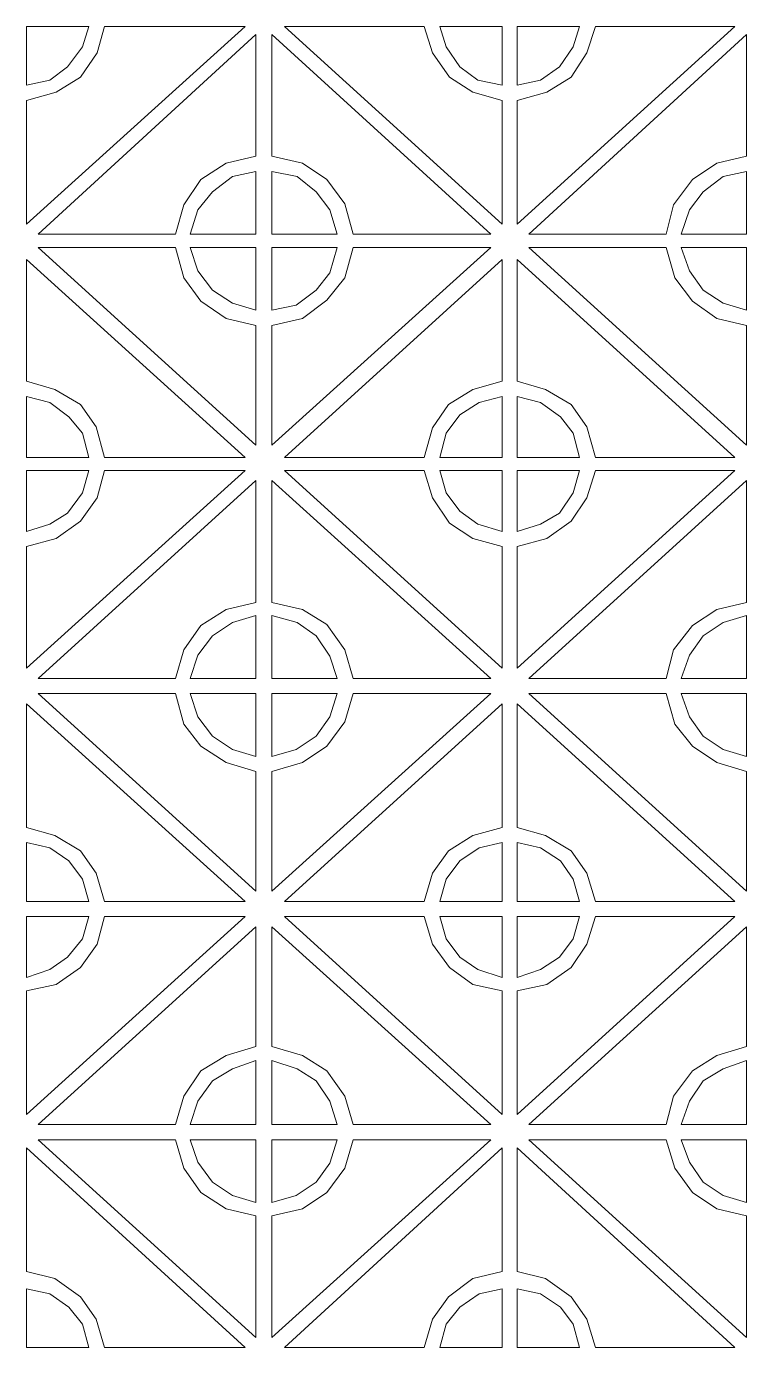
# Model space of a CAD drawing. Header units: millimetres. Extents: x -1200 to 1200, y -590 to 590.
# Drawn here: x -103 to 541, y -590 to 590 of the extents above; entities that cross this region are included whole.
import ezdxf

# ---------------------------------------------------------------- set-up
doc = ezdxf.new("R2010")
doc.units = ezdxf.units.MM
doc.header["$MEASUREMENT"] = 0
doc.layers.add('Layer 1', color=7, linetype='Continuous')

msp = doc.modelspace()

# ---------------------------------------------------------------- linework, layer by layer
at = {"layer": 'Layer 1', "color": 250, "lineweight": 20}
for points, knots in [([(-102.6122, 413.3834), (-102.6122, 413.3834), (-102.6122, 523.8604), (-102.6122, 523.8604), (-102.6122, 523.8604), (-76.1441, 531.1054), (-76.1441, 531.1054), (-76.1441, 531.1054), (-54.4024, 544.6937), (-54.4024, 544.6937), (-54.4024, 544.6937), (-39.2777, 566.4253), (-39.2777, 566.4253), (-39.2777, 566.4253), (-32.6607, 589.972), (-32.6607, 589.972), (-32.6607, 589.972), (93.0555, 589.972), (93.0555, 589.972), (93.0555, 589.972), (-102.6122, 413.3834), (-102.6122, 413.3834)], [0, 0, 0, 0, 0.142857143, 0.142857143, 0.142857143, 0.285714286, 0.285714286, 0.285714286, 0.428571429, 0.428571429, 0.428571429, 0.571428571, 0.571428571, 0.571428571, 0.714285714, 0.714285714, 0.714285714, 0.857142857, 0.857142857, 0.857142857, 1, 1, 1, 1]), ([(-102.6122, 589.972), (-102.6122, 589.972), (-46.84, 589.972), (-46.84, 589.972), (-46.84, 589.972), (-52.5118, 571.8592), (-52.5118, 571.8592), (-52.5118, 571.8592), (-65.7459, 553.7464), (-65.7459, 553.7464), (-65.7459, 553.7464), (-81.8158, 541.9731), (-81.8158, 541.9731), (-81.8158, 541.9731), (-102.6122, 537.4487), (-102.6122, 537.4487), (-102.6122, 537.4487), (-102.6122, 589.972), (-102.6122, 589.972)], [0, 0, 0, 0, 0.166666667, 0.166666667, 0.166666667, 0.333333333, 0.333333333, 0.333333333, 0.5, 0.5, 0.5, 0.666666667, 0.666666667, 0.666666667, 0.833333333, 0.833333333, 0.833333333, 1, 1, 1, 1]), ([(-92.214, 404.3306), (-92.214, 404.3306), (102.5084, 582.7269), (102.5084, 582.7269), (102.5084, 582.7269), (102.5084, 474.0575), (102.5084, 474.0575), (102.5084, 474.0575), (76.0441, 467.7143), (76.0441, 467.7143), (76.0441, 467.7143), (53.3571, 453.2242), (53.3571, 453.2242), (53.3571, 453.2242), (38.2324, 430.5831), (38.2324, 430.5831), (38.2324, 430.5831), (30.6701, 404.3306), (30.6701, 404.3306), (30.6701, 404.3306), (-92.214, 404.3306), (-92.214, 404.3306)], [0, 0, 0, 0, 0.142857143, 0.142857143, 0.142857143, 0.285714286, 0.285714286, 0.285714286, 0.428571429, 0.428571429, 0.428571429, 0.571428571, 0.571428571, 0.571428571, 0.714285714, 0.714285714, 0.714285714, 0.857142857, 0.857142857, 0.857142857, 1, 1, 1, 1]), ([(189.4714, 404.3306), (189.4714, 404.3306), (181.9129, 431.4924), (181.9129, 431.4924), (181.9129, 431.4924), (165.843, 453.2242), (165.843, 453.2242), (165.843, 453.2242), (144.1012, 467.7143), (144.1012, 467.7143), (144.1012, 467.7143), (116.6878, 474.0575), (116.6878, 474.0575), (116.6878, 474.0575), (116.6878, 582.7269), (116.6878, 582.7269), (116.6878, 582.7269), (312.3555, 404.3306), (312.3555, 404.3306), (312.3555, 404.3306), (189.4714, 404.3306), (189.4714, 404.3306)], [0, 0, 0, 0, 0.142857143, 0.142857143, 0.142857143, 0.285714286, 0.285714286, 0.285714286, 0.428571429, 0.428571429, 0.428571429, 0.571428571, 0.571428571, 0.571428571, 0.714285714, 0.714285714, 0.714285714, 0.857142857, 0.857142857, 0.857142857, 1, 1, 1, 1]), ([(322.7537, 413.3834), (322.7537, 413.3834), (128.0313, 589.972), (128.0313, 589.972), (128.0313, 589.972), (252.806, 589.972), (252.806, 589.972), (252.806, 589.972), (260.3683, 566.4253), (260.3683, 566.4253), (260.3683, 566.4253), (275.493, 544.6937), (275.493, 544.6937), (275.493, 544.6937), (296.2855, 531.1054), (296.2855, 531.1054), (296.2855, 531.1054), (322.7537, 523.8604), (322.7537, 523.8604), (322.7537, 523.8604), (322.7537, 413.3834), (322.7537, 413.3834)], [0, 0, 0, 0, 0.142857143, 0.142857143, 0.142857143, 0.285714286, 0.285714286, 0.285714286, 0.428571429, 0.428571429, 0.428571429, 0.571428571, 0.571428571, 0.571428571, 0.714285714, 0.714285714, 0.714285714, 0.857142857, 0.857142857, 0.857142857, 1, 1, 1, 1]), ([(322.7537, 537.4487), (322.7537, 537.4487), (301.012, 541.9731), (301.012, 541.9731), (301.012, 541.9731), (284.9421, 553.7464), (284.9421, 553.7464), (284.9421, 553.7464), (272.6571, 571.8592), (272.6571, 571.8592), (272.6571, 571.8592), (266.9853, 589.972), (266.9853, 589.972), (266.9853, 589.972), (322.7537, 589.972), (322.7537, 589.972), (322.7537, 589.972), (322.7537, 537.4487), (322.7537, 537.4487)], [0, 0, 0, 0, 0.166666667, 0.166666667, 0.166666667, 0.333333333, 0.333333333, 0.333333333, 0.5, 0.5, 0.5, 0.666666667, 0.666666667, 0.666666667, 0.833333333, 0.833333333, 0.833333333, 1, 1, 1, 1]), ([(335.9878, 413.3834), (335.9878, 413.3834), (335.9878, 523.8604), (335.9878, 523.8604), (335.9878, 523.8604), (362.456, 531.1054), (362.456, 531.1054), (362.456, 531.1054), (384.1938, 544.6937), (384.1938, 544.6937), (384.1938, 544.6937), (398.3732, 566.4253), (398.3732, 566.4253), (398.3732, 566.4253), (405.9356, 589.972), (405.9356, 589.972), (405.9356, 589.972), (530.7102, 589.972), (530.7102, 589.972), (530.7102, 589.972), (335.9878, 413.3834), (335.9878, 413.3834)], [0, 0, 0, 0, 0.142857143, 0.142857143, 0.142857143, 0.285714286, 0.285714286, 0.285714286, 0.428571429, 0.428571429, 0.428571429, 0.571428571, 0.571428571, 0.571428571, 0.714285714, 0.714285714, 0.714285714, 0.857142857, 0.857142857, 0.857142857, 1, 1, 1, 1]), ([(335.9878, 537.4487), (335.9878, 537.4487), (335.9878, 589.972), (335.9878, 589.972), (335.9878, 589.972), (391.7562, 589.972), (391.7562, 589.972), (391.7562, 589.972), (386.0844, 571.8592), (386.0844, 571.8592), (386.0844, 571.8592), (373.7995, 553.7464), (373.7995, 553.7464), (373.7995, 553.7464), (356.7842, 541.9731), (356.7842, 541.9731), (356.7842, 541.9731), (335.9878, 537.4487), (335.9878, 537.4487)], [0, 0, 0, 0, 0.166666667, 0.166666667, 0.166666667, 0.333333333, 0.333333333, 0.333333333, 0.5, 0.5, 0.5, 0.666666667, 0.666666667, 0.666666667, 0.833333333, 0.833333333, 0.833333333, 1, 1, 1, 1]), ([(346.386, 404.3306), (346.386, 404.3306), (541.1085, 582.7269), (541.1085, 582.7269), (541.1085, 582.7269), (541.1085, 474.0575), (541.1085, 474.0575), (541.1085, 474.0575), (514.6403, 467.7143), (514.6403, 467.7143), (514.6403, 467.7143), (492.8986, 453.2242), (492.8986, 453.2242), (492.8986, 453.2242), (475.8872, 430.5831), (475.8872, 430.5831), (475.8872, 430.5831), (469.2701, 404.3306), (469.2701, 404.3306), (469.2701, 404.3306), (346.386, 404.3306), (346.386, 404.3306)], [0, 0, 0, 0, 0.142857143, 0.142857143, 0.142857143, 0.285714286, 0.285714286, 0.285714286, 0.428571429, 0.428571429, 0.428571429, 0.571428571, 0.571428571, 0.571428571, 0.714285714, 0.714285714, 0.714285714, 0.857142857, 0.857142857, 0.857142857, 1, 1, 1, 1]), ([(50.5212, 426.0624), (50.5212, 426.0624), (63.7553, 442.3565), (63.7553, 442.3565), (63.7553, 442.3565), (81.7158, 455.941), (81.7158, 455.941), (81.7158, 455.941), (102.5084, 460.4692), (102.5084, 460.4692), (102.5084, 460.4692), (102.5084, 404.3306), (102.5084, 404.3306), (102.5084, 404.3306), (43.9042, 404.3306), (43.9042, 404.3306), (43.9042, 404.3306), (50.5212, 426.0624), (50.5212, 426.0624)], [0, 0, 0, 0, 0.166666667, 0.166666667, 0.166666667, 0.333333333, 0.333333333, 0.333333333, 0.5, 0.5, 0.5, 0.666666667, 0.666666667, 0.666666667, 0.833333333, 0.833333333, 0.833333333, 1, 1, 1, 1]), ([(116.6878, 404.3306), (116.6878, 404.3306), (116.6878, 460.4692), (116.6878, 460.4692), (116.6878, 460.4692), (139.3748, 455.941), (139.3748, 455.941), (139.3748, 455.941), (156.39, 442.3565), (156.39, 442.3565), (156.39, 442.3565), (168.6788, 426.0624), (168.6788, 426.0624), (168.6788, 426.0624), (175.2959, 404.3306), (175.2959, 404.3306), (175.2959, 404.3306), (116.6878, 404.3306), (116.6878, 404.3306)], [0, 0, 0, 0, 0.166666667, 0.166666667, 0.166666667, 0.333333333, 0.333333333, 0.333333333, 0.5, 0.5, 0.5, 0.666666667, 0.666666667, 0.666666667, 0.833333333, 0.833333333, 0.833333333, 1, 1, 1, 1]), ([(482.5004, 404.3306), (482.5004, 404.3306), (490.0627, 426.0624), (490.0627, 426.0624), (490.0627, 426.0624), (502.3515, 442.3565), (502.3515, 442.3565), (502.3515, 442.3565), (520.312, 455.941), (520.312, 455.941), (520.312, 455.941), (541.1085, 460.4692), (541.1085, 460.4692), (541.1085, 460.4692), (541.1085, 404.3306), (541.1085, 404.3306), (541.1085, 404.3306), (482.5004, 404.3306), (482.5004, 404.3306)], [0, 0, 0, 0, 0.166666667, 0.166666667, 0.166666667, 0.333333333, 0.333333333, 0.333333333, 0.5, 0.5, 0.5, 0.666666667, 0.666666667, 0.666666667, 0.833333333, 0.833333333, 0.833333333, 1, 1, 1, 1]), ([(-92.214, 392.5538), (-92.214, 392.5538), (30.6701, 392.5538), (30.6701, 392.5538), (30.6701, 392.5538), (38.2324, 365.3882), (38.2324, 365.3882), (38.2324, 365.3882), (53.3571, 344.5548), (53.3571, 344.5548), (53.3571, 344.5548), (76.0441, 329.1627), (76.0441, 329.1627), (76.0441, 329.1627), (102.5084, 322.8232), (102.5084, 322.8232), (102.5084, 322.8232), (102.5084, 215.9615), (102.5084, 215.9615), (102.5084, 215.9615), (-92.214, 392.5538), (-92.214, 392.5538)], [0, 0, 0, 0, 0.142857143, 0.142857143, 0.142857143, 0.285714286, 0.285714286, 0.285714286, 0.428571429, 0.428571429, 0.428571429, 0.571428571, 0.571428571, 0.571428571, 0.714285714, 0.714285714, 0.714285714, 0.857142857, 0.857142857, 0.857142857, 1, 1, 1, 1]), ([(81.7158, 342.7436), (81.7158, 342.7436), (63.7553, 354.5169), (63.7553, 354.5169), (63.7553, 354.5169), (50.5212, 371.7276), (50.5212, 371.7276), (50.5212, 371.7276), (43.9042, 392.5538), (43.9042, 392.5538), (43.9042, 392.5538), (102.5084, 392.5538), (102.5084, 392.5538), (102.5084, 392.5538), (102.5084, 336.4041), (102.5084, 336.4041), (102.5084, 336.4041), (81.7158, 342.7436), (81.7158, 342.7436)], [0, 0, 0, 0, 0.166666667, 0.166666667, 0.166666667, 0.333333333, 0.333333333, 0.333333333, 0.5, 0.5, 0.5, 0.666666667, 0.666666667, 0.666666667, 0.833333333, 0.833333333, 0.833333333, 1, 1, 1, 1]), ([(181.9129, 365.3882), (181.9129, 365.3882), (189.4714, 392.5538), (189.4714, 392.5538), (189.4714, 392.5538), (312.3555, 392.5538), (312.3555, 392.5538), (312.3555, 392.5538), (116.6878, 215.9615), (116.6878, 215.9615), (116.6878, 215.9615), (116.6878, 322.8232), (116.6878, 322.8232), (116.6878, 322.8232), (144.1012, 329.1627), (144.1012, 329.1627), (144.1012, 329.1627), (165.843, 345.4605), (165.843, 345.4605), (165.843, 345.4605), (181.9129, 365.3882), (181.9129, 365.3882)], [0, 0, 0, 0, 0.142857143, 0.142857143, 0.142857143, 0.285714286, 0.285714286, 0.285714286, 0.428571429, 0.428571429, 0.428571429, 0.571428571, 0.571428571, 0.571428571, 0.714285714, 0.714285714, 0.714285714, 0.857142857, 0.857142857, 0.857142857, 1, 1, 1, 1]), ([(116.6878, 392.5538), (116.6878, 392.5538), (175.2959, 392.5538), (175.2959, 392.5538), (175.2959, 392.5538), (168.6788, 369.9164), (168.6788, 369.9164), (168.6788, 369.9164), (156.39, 354.5169), (156.39, 354.5169), (156.39, 354.5169), (138.4295, 340.9323), (138.4295, 340.9323), (138.4295, 340.9323), (116.6878, 336.4041), (116.6878, 336.4041), (116.6878, 336.4041), (116.6878, 392.5538), (116.6878, 392.5538)], [0, 0, 0, 0, 0.166666667, 0.166666667, 0.166666667, 0.333333333, 0.333333333, 0.333333333, 0.5, 0.5, 0.5, 0.666666667, 0.666666667, 0.666666667, 0.833333333, 0.833333333, 0.833333333, 1, 1, 1, 1]), ([(541.1085, 215.9615), (541.1085, 215.9615), (346.386, 392.5538), (346.386, 392.5538), (346.386, 392.5538), (469.2701, 392.5538), (469.2701, 392.5538), (469.2701, 392.5538), (476.8325, 365.3882), (476.8325, 365.3882), (476.8325, 365.3882), (492.8986, 344.5548), (492.8986, 344.5548), (492.8986, 344.5548), (514.6403, 329.1627), (514.6403, 329.1627), (514.6403, 329.1627), (541.1085, 322.8232), (541.1085, 322.8232), (541.1085, 322.8232), (541.1085, 215.9615), (541.1085, 215.9615)], [0, 0, 0, 0, 0.142857143, 0.142857143, 0.142857143, 0.285714286, 0.285714286, 0.285714286, 0.428571429, 0.428571429, 0.428571429, 0.571428571, 0.571428571, 0.571428571, 0.714285714, 0.714285714, 0.714285714, 0.857142857, 0.857142857, 0.857142857, 1, 1, 1, 1]), ([(541.1085, 336.4041), (541.1085, 336.4041), (520.312, 342.7436), (520.312, 342.7436), (520.312, 342.7436), (502.3515, 354.5169), (502.3515, 354.5169), (502.3515, 354.5169), (490.0627, 371.7276), (490.0627, 371.7276), (490.0627, 371.7276), (482.5004, 392.5538), (482.5004, 392.5538), (482.5004, 392.5538), (541.1085, 392.5538), (541.1085, 392.5538), (541.1085, 392.5538), (541.1085, 336.4041), (541.1085, 336.4041)], [0, 0, 0, 0, 0.166666667, 0.166666667, 0.166666667, 0.333333333, 0.333333333, 0.333333333, 0.5, 0.5, 0.5, 0.666666667, 0.666666667, 0.666666667, 0.833333333, 0.833333333, 0.833333333, 1, 1, 1, 1]), ([(-40.223, 232.2629), (-40.223, 232.2629), (-54.4024, 252.187), (-54.4024, 252.187), (-54.4024, 252.187), (-77.0894, 265.7679), (-77.0894, 265.7679), (-77.0894, 265.7679), (-102.6122, 273.013), (-102.6122, 273.013), (-102.6122, 273.013), (-102.6122, 381.686), (-102.6122, 381.686), (-102.6122, 381.686), (93.0555, 205.0938), (93.0555, 205.0938), (93.0555, 205.0938), (-32.6607, 205.0938), (-32.6607, 205.0938), (-32.6607, 205.0938), (-40.223, 232.2629), (-40.223, 232.2629)], [0, 0, 0, 0, 0.142857143, 0.142857143, 0.142857143, 0.285714286, 0.285714286, 0.285714286, 0.428571429, 0.428571429, 0.428571429, 0.571428571, 0.571428571, 0.571428571, 0.714285714, 0.714285714, 0.714285714, 0.857142857, 0.857142857, 0.857142857, 1, 1, 1, 1]), ([(128.0313, 205.0938), (128.0313, 205.0938), (322.7537, 381.686), (322.7537, 381.686), (322.7537, 381.686), (322.7537, 273.013), (322.7537, 273.013), (322.7537, 273.013), (296.2855, 265.7679), (296.2855, 265.7679), (296.2855, 265.7679), (274.5477, 252.187), (274.5477, 252.187), (274.5477, 252.187), (260.3683, 231.3573), (260.3683, 231.3573), (260.3683, 231.3573), (252.806, 205.0938), (252.806, 205.0938), (252.806, 205.0938), (128.0313, 205.0938), (128.0313, 205.0938)], [0, 0, 0, 0, 0.142857143, 0.142857143, 0.142857143, 0.285714286, 0.285714286, 0.285714286, 0.428571429, 0.428571429, 0.428571429, 0.571428571, 0.571428571, 0.571428571, 0.714285714, 0.714285714, 0.714285714, 0.857142857, 0.857142857, 0.857142857, 1, 1, 1, 1]), ([(405.9356, 205.0938), (405.9356, 205.0938), (398.3732, 232.2629), (398.3732, 232.2629), (398.3732, 232.2629), (384.1938, 252.187), (384.1938, 252.187), (384.1938, 252.187), (361.5107, 265.7679), (361.5107, 265.7679), (361.5107, 265.7679), (335.9878, 273.013), (335.9878, 273.013), (335.9878, 273.013), (335.9878, 381.686), (335.9878, 381.686), (335.9878, 381.686), (530.7102, 205.0938), (530.7102, 205.0938), (530.7102, 205.0938), (405.9356, 205.0938), (405.9356, 205.0938)], [0, 0, 0, 0, 0.142857143, 0.142857143, 0.142857143, 0.285714286, 0.285714286, 0.285714286, 0.428571429, 0.428571429, 0.428571429, 0.571428571, 0.571428571, 0.571428571, 0.714285714, 0.714285714, 0.714285714, 0.857142857, 0.857142857, 0.857142857, 1, 1, 1, 1]), ([(-102.6122, 205.0938), (-102.6122, 205.0938), (-102.6122, 259.4322), (-102.6122, 259.4322), (-102.6122, 259.4322), (-81.8158, 253.9983), (-81.8158, 253.9983), (-81.8158, 253.9983), (-64.8006, 241.3157), (-64.8006, 241.3157), (-64.8006, 241.3157), (-52.5118, 226.8291), (-52.5118, 226.8291), (-52.5118, 226.8291), (-46.84, 205.0938), (-46.84, 205.0938), (-46.84, 205.0938), (-102.6122, 205.0938), (-102.6122, 205.0938)], [0, 0, 0, 0, 0.166666667, 0.166666667, 0.166666667, 0.333333333, 0.333333333, 0.333333333, 0.5, 0.5, 0.5, 0.666666667, 0.666666667, 0.666666667, 0.833333333, 0.833333333, 0.833333333, 1, 1, 1, 1]), ([(301.9573, 253.9983), (301.9573, 253.9983), (322.7537, 259.4322), (322.7537, 259.4322), (322.7537, 259.4322), (322.7537, 205.0938), (322.7537, 205.0938), (322.7537, 205.0938), (266.9853, 205.0938), (266.9853, 205.0938), (266.9853, 205.0938), (272.6571, 226.8291), (272.6571, 226.8291), (272.6571, 226.8291), (284.9421, 243.127), (284.9421, 243.127), (284.9421, 243.127), (301.9573, 253.9983), (301.9573, 253.9983)], [0, 0, 0, 0, 0.166666667, 0.166666667, 0.166666667, 0.333333333, 0.333333333, 0.333333333, 0.5, 0.5, 0.5, 0.666666667, 0.666666667, 0.666666667, 0.833333333, 0.833333333, 0.833333333, 1, 1, 1, 1]), ([(335.9878, 205.0938), (335.9878, 205.0938), (335.9878, 259.4322), (335.9878, 259.4322), (335.9878, 259.4322), (356.7842, 253.9983), (356.7842, 253.9983), (356.7842, 253.9983), (374.7448, 241.3157), (374.7448, 241.3157), (374.7448, 241.3157), (386.0844, 226.8291), (386.0844, 226.8291), (386.0844, 226.8291), (391.7562, 205.0938), (391.7562, 205.0938), (391.7562, 205.0938), (335.9878, 205.0938), (335.9878, 205.0938)], [0, 0, 0, 0, 0.166666667, 0.166666667, 0.166666667, 0.333333333, 0.333333333, 0.333333333, 0.5, 0.5, 0.5, 0.666666667, 0.666666667, 0.666666667, 0.833333333, 0.833333333, 0.833333333, 1, 1, 1, 1]), ([(-76.1441, 132.6463), (-76.1441, 132.6463), (-54.4024, 148.0384), (-54.4024, 148.0384), (-54.4024, 148.0384), (-39.2777, 168.8682), (-39.2777, 168.8682), (-39.2777, 168.8682), (-32.6607, 193.3204), (-32.6607, 193.3204), (-32.6607, 193.3204), (93.0555, 193.3204), (93.0555, 193.3204), (93.0555, 193.3204), (-102.6122, 16.7282), (-102.6122, 16.7282), (-102.6122, 16.7282), (-102.6122, 125.4012), (-102.6122, 125.4012), (-102.6122, 125.4012), (-76.1441, 132.6463), (-76.1441, 132.6463)], [0, 0, 0, 0, 0.142857143, 0.142857143, 0.142857143, 0.285714286, 0.285714286, 0.285714286, 0.428571429, 0.428571429, 0.428571429, 0.571428571, 0.571428571, 0.571428571, 0.714285714, 0.714285714, 0.714285714, 0.857142857, 0.857142857, 0.857142857, 1, 1, 1, 1]), ([(-102.6122, 193.3204), (-102.6122, 193.3204), (-46.84, 193.3204), (-46.84, 193.3204), (-46.84, 193.3204), (-52.5118, 173.3964), (-52.5118, 173.3964), (-52.5118, 173.3964), (-65.7459, 155.2836), (-65.7459, 155.2836), (-65.7459, 155.2836), (-81.8158, 145.3253), (-81.8158, 145.3253), (-81.8158, 145.3253), (-102.6122, 138.9895), (-102.6122, 138.9895), (-102.6122, 138.9895), (-102.6122, 193.3204), (-102.6122, 193.3204)], [0, 0, 0, 0, 0.166666667, 0.166666667, 0.166666667, 0.333333333, 0.333333333, 0.333333333, 0.5, 0.5, 0.5, 0.666666667, 0.666666667, 0.666666667, 0.833333333, 0.833333333, 0.833333333, 1, 1, 1, 1]), ([(322.7537, 16.7282), (322.7537, 16.7282), (128.0313, 193.3204), (128.0313, 193.3204), (128.0313, 193.3204), (252.806, 193.3204), (252.806, 193.3204), (252.806, 193.3204), (260.3683, 168.8682), (260.3683, 168.8682), (260.3683, 168.8682), (275.493, 146.2272), (275.493, 146.2272), (275.493, 146.2272), (296.2855, 132.6463), (296.2855, 132.6463), (296.2855, 132.6463), (322.7537, 125.4012), (322.7537, 125.4012), (322.7537, 125.4012), (322.7537, 16.7282), (322.7537, 16.7282)], [0, 0, 0, 0, 0.142857143, 0.142857143, 0.142857143, 0.285714286, 0.285714286, 0.285714286, 0.428571429, 0.428571429, 0.428571429, 0.571428571, 0.571428571, 0.571428571, 0.714285714, 0.714285714, 0.714285714, 0.857142857, 0.857142857, 0.857142857, 1, 1, 1, 1]), ([(301.012, 145.3253), (301.012, 145.3253), (284.9421, 157.0949), (284.9421, 157.0949), (284.9421, 157.0949), (272.6571, 173.3964), (272.6571, 173.3964), (272.6571, 173.3964), (266.9853, 193.3204), (266.9853, 193.3204), (266.9853, 193.3204), (322.7537, 193.3204), (322.7537, 193.3204), (322.7537, 193.3204), (322.7537, 138.9895), (322.7537, 138.9895), (322.7537, 138.9895), (301.012, 145.3253), (301.012, 145.3253)], [0, 0, 0, 0, 0.166666667, 0.166666667, 0.166666667, 0.333333333, 0.333333333, 0.333333333, 0.5, 0.5, 0.5, 0.666666667, 0.666666667, 0.666666667, 0.833333333, 0.833333333, 0.833333333, 1, 1, 1, 1]), ([(335.9878, 16.7282), (335.9878, 16.7282), (335.9878, 125.4012), (335.9878, 125.4012), (335.9878, 125.4012), (362.456, 132.6463), (362.456, 132.6463), (362.456, 132.6463), (384.1938, 148.0384), (384.1938, 148.0384), (384.1938, 148.0384), (398.3732, 168.8682), (398.3732, 168.8682), (398.3732, 168.8682), (405.9356, 193.3204), (405.9356, 193.3204), (405.9356, 193.3204), (530.7102, 193.3204), (530.7102, 193.3204), (530.7102, 193.3204), (335.9878, 16.7282), (335.9878, 16.7282)], [0, 0, 0, 0, 0.142857143, 0.142857143, 0.142857143, 0.285714286, 0.285714286, 0.285714286, 0.428571429, 0.428571429, 0.428571429, 0.571428571, 0.571428571, 0.571428571, 0.714285714, 0.714285714, 0.714285714, 0.857142857, 0.857142857, 0.857142857, 1, 1, 1, 1]), ([(335.9878, 193.3204), (335.9878, 193.3204), (391.7562, 193.3204), (391.7562, 193.3204), (391.7562, 193.3204), (386.0844, 173.3964), (386.0844, 173.3964), (386.0844, 173.3964), (373.7995, 155.2836), (373.7995, 155.2836), (373.7995, 155.2836), (356.7842, 145.3253), (356.7842, 145.3253), (356.7842, 145.3253), (335.9878, 138.9895), (335.9878, 138.9895), (335.9878, 138.9895), (335.9878, 193.3204), (335.9878, 193.3204)], [0, 0, 0, 0, 0.166666667, 0.166666667, 0.166666667, 0.333333333, 0.333333333, 0.333333333, 0.5, 0.5, 0.5, 0.666666667, 0.666666667, 0.666666667, 0.833333333, 0.833333333, 0.833333333, 1, 1, 1, 1]), ([(-92.214, 7.6717), (-92.214, 7.6717), (102.5084, 184.264), (102.5084, 184.264), (102.5084, 184.264), (102.5084, 75.591), (102.5084, 75.591), (102.5084, 75.591), (76.0441, 69.2516), (76.0441, 69.2516), (76.0441, 69.2516), (53.3571, 54.7613), (53.3571, 54.7613), (53.3571, 54.7613), (38.2324, 33.0297), (38.2324, 33.0297), (38.2324, 33.0297), (30.6701, 7.6717), (30.6701, 7.6717), (30.6701, 7.6717), (-92.214, 7.6717), (-92.214, 7.6717)], [0, 0, 0, 0, 0.142857143, 0.142857143, 0.142857143, 0.285714286, 0.285714286, 0.285714286, 0.428571429, 0.428571429, 0.428571429, 0.571428571, 0.571428571, 0.571428571, 0.714285714, 0.714285714, 0.714285714, 0.857142857, 0.857142857, 0.857142857, 1, 1, 1, 1]), ([(181.9129, 33.0297), (181.9129, 33.0297), (165.843, 55.667), (165.843, 55.667), (165.843, 55.667), (144.1012, 69.2516), (144.1012, 69.2516), (144.1012, 69.2516), (116.6878, 75.591), (116.6878, 75.591), (116.6878, 75.591), (116.6878, 184.264), (116.6878, 184.264), (116.6878, 184.264), (312.3555, 7.6717), (312.3555, 7.6717), (312.3555, 7.6717), (189.4714, 7.6717), (189.4714, 7.6717), (189.4714, 7.6717), (181.9129, 33.0297), (181.9129, 33.0297)], [0, 0, 0, 0, 0.142857143, 0.142857143, 0.142857143, 0.285714286, 0.285714286, 0.285714286, 0.428571429, 0.428571429, 0.428571429, 0.571428571, 0.571428571, 0.571428571, 0.714285714, 0.714285714, 0.714285714, 0.857142857, 0.857142857, 0.857142857, 1, 1, 1, 1]), ([(346.386, 7.6717), (346.386, 7.6717), (541.1085, 184.264), (541.1085, 184.264), (541.1085, 184.264), (541.1085, 75.591), (541.1085, 75.591), (541.1085, 75.591), (514.6403, 69.2516), (514.6403, 69.2516), (514.6403, 69.2516), (492.8986, 54.7613), (492.8986, 54.7613), (492.8986, 54.7613), (475.8872, 33.0297), (475.8872, 33.0297), (475.8872, 33.0297), (469.2701, 7.6717), (469.2701, 7.6717), (469.2701, 7.6717), (346.386, 7.6717), (346.386, 7.6717)], [0, 0, 0, 0, 0.142857143, 0.142857143, 0.142857143, 0.285714286, 0.285714286, 0.285714286, 0.428571429, 0.428571429, 0.428571429, 0.571428571, 0.571428571, 0.571428571, 0.714285714, 0.714285714, 0.714285714, 0.857142857, 0.857142857, 0.857142857, 1, 1, 1, 1]), ([(63.7553, 45.7086), (63.7553, 45.7086), (81.7158, 57.4783), (81.7158, 57.4783), (81.7158, 57.4783), (102.5084, 63.8178), (102.5084, 63.8178), (102.5084, 63.8178), (102.5084, 7.6717), (102.5084, 7.6717), (102.5084, 7.6717), (43.9042, 7.6717), (43.9042, 7.6717), (43.9042, 7.6717), (50.5212, 28.5052), (50.5212, 28.5052), (50.5212, 28.5052), (63.7553, 45.7086), (63.7553, 45.7086)], [0, 0, 0, 0, 0.166666667, 0.166666667, 0.166666667, 0.333333333, 0.333333333, 0.333333333, 0.5, 0.5, 0.5, 0.666666667, 0.666666667, 0.666666667, 0.833333333, 0.833333333, 0.833333333, 1, 1, 1, 1]), ([(116.6878, 7.6717), (116.6878, 7.6717), (116.6878, 63.8178), (116.6878, 63.8178), (116.6878, 63.8178), (139.3748, 57.4783), (139.3748, 57.4783), (139.3748, 57.4783), (156.39, 45.7086), (156.39, 45.7086), (156.39, 45.7086), (168.6788, 27.5995), (168.6788, 27.5995), (168.6788, 27.5995), (175.2959, 7.6717), (175.2959, 7.6717), (175.2959, 7.6717), (116.6878, 7.6717), (116.6878, 7.6717)], [0, 0, 0, 0, 0.166666667, 0.166666667, 0.166666667, 0.333333333, 0.333333333, 0.333333333, 0.5, 0.5, 0.5, 0.666666667, 0.666666667, 0.666666667, 0.833333333, 0.833333333, 0.833333333, 1, 1, 1, 1]), ([(502.3515, 45.7086), (502.3515, 45.7086), (520.312, 57.4783), (520.312, 57.4783), (520.312, 57.4783), (541.1085, 63.8178), (541.1085, 63.8178), (541.1085, 63.8178), (541.1085, 7.6717), (541.1085, 7.6717), (541.1085, 7.6717), (482.5004, 7.6717), (482.5004, 7.6717), (482.5004, 7.6717), (490.0627, 28.5052), (490.0627, 28.5052), (490.0627, 28.5052), (502.3515, 45.7086), (502.3515, 45.7086)], [0, 0, 0, 0, 0.166666667, 0.166666667, 0.166666667, 0.333333333, 0.333333333, 0.333333333, 0.5, 0.5, 0.5, 0.666666667, 0.666666667, 0.666666667, 0.833333333, 0.833333333, 0.833333333, 1, 1, 1, 1]), ([(-92.214, -5.9128), (-92.214, -5.9128), (30.6701, -5.9128), (30.6701, -5.9128), (30.6701, -5.9128), (38.2324, -33.082), (38.2324, -33.082), (38.2324, -33.082), (53.3571, -53.0024), (53.3571, -53.0024), (53.3571, -53.0024), (76.0441, -67.4925), (76.0441, -67.4925), (76.0441, -67.4925), (102.5084, -75.6433), (102.5084, -75.6433), (102.5084, -75.6433), (102.5084, -182.505), (102.5084, -182.505), (102.5084, -182.505), (-92.214, -5.9128), (-92.214, -5.9128)], [0, 0, 0, 0, 0.142857143, 0.142857143, 0.142857143, 0.285714286, 0.285714286, 0.285714286, 0.428571429, 0.428571429, 0.428571429, 0.571428571, 0.571428571, 0.571428571, 0.714285714, 0.714285714, 0.714285714, 0.857142857, 0.857142857, 0.857142857, 1, 1, 1, 1]), ([(43.9042, -5.9128), (43.9042, -5.9128), (102.5084, -5.9128), (102.5084, -5.9128), (102.5084, -5.9128), (102.5084, -62.0588), (102.5084, -62.0588), (102.5084, -62.0588), (81.7158, -55.7193), (81.7158, -55.7193), (81.7158, -55.7193), (63.7553, -43.9496), (63.7553, -43.9496), (63.7553, -43.9496), (50.5212, -26.7426), (50.5212, -26.7426), (50.5212, -26.7426), (43.9042, -5.9128), (43.9042, -5.9128)], [0, 0, 0, 0, 0.166666667, 0.166666667, 0.166666667, 0.333333333, 0.333333333, 0.333333333, 0.5, 0.5, 0.5, 0.666666667, 0.666666667, 0.666666667, 0.833333333, 0.833333333, 0.833333333, 1, 1, 1, 1]), ([(116.6878, -182.505), (116.6878, -182.505), (116.6878, -75.6433), (116.6878, -75.6433), (116.6878, -75.6433), (144.1012, -67.4925), (144.1012, -67.4925), (144.1012, -67.4925), (165.843, -53.0024), (165.843, -53.0024), (165.843, -53.0024), (181.9129, -31.2708), (181.9129, -31.2708), (181.9129, -31.2708), (189.4714, -5.9128), (189.4714, -5.9128), (189.4714, -5.9128), (312.3555, -5.9128), (312.3555, -5.9128), (312.3555, -5.9128), (116.6878, -182.505), (116.6878, -182.505)], [0, 0, 0, 0, 0.142857143, 0.142857143, 0.142857143, 0.285714286, 0.285714286, 0.285714286, 0.428571429, 0.428571429, 0.428571429, 0.571428571, 0.571428571, 0.571428571, 0.714285714, 0.714285714, 0.714285714, 0.857142857, 0.857142857, 0.857142857, 1, 1, 1, 1]), ([(116.6878, -62.0588), (116.6878, -62.0588), (116.6878, -5.9128), (116.6878, -5.9128), (116.6878, -5.9128), (175.2959, -5.9128), (175.2959, -5.9128), (175.2959, -5.9128), (168.6788, -26.7426), (168.6788, -26.7426), (168.6788, -26.7426), (156.39, -43.9496), (156.39, -43.9496), (156.39, -43.9496), (138.4295, -55.7193), (138.4295, -55.7193), (138.4295, -55.7193), (116.6878, -62.0588), (116.6878, -62.0588)], [0, 0, 0, 0, 0.166666667, 0.166666667, 0.166666667, 0.333333333, 0.333333333, 0.333333333, 0.5, 0.5, 0.5, 0.666666667, 0.666666667, 0.666666667, 0.833333333, 0.833333333, 0.833333333, 1, 1, 1, 1]), ([(346.386, -5.9128), (346.386, -5.9128), (469.2701, -5.9128), (469.2701, -5.9128), (469.2701, -5.9128), (476.8325, -33.082), (476.8325, -33.082), (476.8325, -33.082), (492.8986, -53.0024), (492.8986, -53.0024), (492.8986, -53.0024), (514.6403, -67.4925), (514.6403, -67.4925), (514.6403, -67.4925), (541.1085, -75.6433), (541.1085, -75.6433), (541.1085, -75.6433), (541.1085, -182.505), (541.1085, -182.505), (541.1085, -182.505), (346.386, -5.9128), (346.386, -5.9128)], [0, 0, 0, 0, 0.142857143, 0.142857143, 0.142857143, 0.285714286, 0.285714286, 0.285714286, 0.428571429, 0.428571429, 0.428571429, 0.571428571, 0.571428571, 0.571428571, 0.714285714, 0.714285714, 0.714285714, 0.857142857, 0.857142857, 0.857142857, 1, 1, 1, 1]), ([(490.0627, -26.7426), (490.0627, -26.7426), (482.5004, -5.9128), (482.5004, -5.9128), (482.5004, -5.9128), (541.1085, -5.9128), (541.1085, -5.9128), (541.1085, -5.9128), (541.1085, -62.0588), (541.1085, -62.0588), (541.1085, -62.0588), (520.312, -55.7193), (520.312, -55.7193), (520.312, -55.7193), (502.3515, -43.9496), (502.3515, -43.9496), (502.3515, -43.9496), (490.0627, -26.7426), (490.0627, -26.7426)], [0, 0, 0, 0, 0.166666667, 0.166666667, 0.166666667, 0.333333333, 0.333333333, 0.333333333, 0.5, 0.5, 0.5, 0.666666667, 0.666666667, 0.666666667, 0.833333333, 0.833333333, 0.833333333, 1, 1, 1, 1]), ([(-102.6122, -125.4535), (-102.6122, -125.4535), (-102.6122, -14.9692), (-102.6122, -14.9692), (-102.6122, -14.9692), (93.0555, -191.5615), (93.0555, -191.5615), (93.0555, -191.5615), (-32.6607, -191.5615), (-32.6607, -191.5615), (-32.6607, -191.5615), (-40.223, -166.2036), (-40.223, -166.2036), (-40.223, -166.2036), (-54.4024, -146.2795), (-54.4024, -146.2795), (-54.4024, -146.2795), (-77.0894, -132.6986), (-77.0894, -132.6986), (-77.0894, -132.6986), (-102.6122, -125.4535), (-102.6122, -125.4535)], [0, 0, 0, 0, 0.142857143, 0.142857143, 0.142857143, 0.285714286, 0.285714286, 0.285714286, 0.428571429, 0.428571429, 0.428571429, 0.571428571, 0.571428571, 0.571428571, 0.714285714, 0.714285714, 0.714285714, 0.857142857, 0.857142857, 0.857142857, 1, 1, 1, 1]), ([(128.0313, -191.5615), (128.0313, -191.5615), (322.7537, -14.9692), (322.7537, -14.9692), (322.7537, -14.9692), (322.7537, -125.4535), (322.7537, -125.4535), (322.7537, -125.4535), (296.2855, -132.6986), (296.2855, -132.6986), (296.2855, -132.6986), (274.5477, -146.2795), (274.5477, -146.2795), (274.5477, -146.2795), (260.3683, -166.2036), (260.3683, -166.2036), (260.3683, -166.2036), (252.806, -191.5615), (252.806, -191.5615), (252.806, -191.5615), (128.0313, -191.5615), (128.0313, -191.5615)], [0, 0, 0, 0, 0.142857143, 0.142857143, 0.142857143, 0.285714286, 0.285714286, 0.285714286, 0.428571429, 0.428571429, 0.428571429, 0.571428571, 0.571428571, 0.571428571, 0.714285714, 0.714285714, 0.714285714, 0.857142857, 0.857142857, 0.857142857, 1, 1, 1, 1]), ([(335.9878, -125.4535), (335.9878, -125.4535), (335.9878, -14.9692), (335.9878, -14.9692), (335.9878, -14.9692), (530.7102, -191.5615), (530.7102, -191.5615), (530.7102, -191.5615), (405.9356, -191.5615), (405.9356, -191.5615), (405.9356, -191.5615), (398.3732, -166.2036), (398.3732, -166.2036), (398.3732, -166.2036), (384.1938, -146.2795), (384.1938, -146.2795), (384.1938, -146.2795), (361.5107, -132.6986), (361.5107, -132.6986), (361.5107, -132.6986), (335.9878, -125.4535), (335.9878, -125.4535)], [0, 0, 0, 0, 0.142857143, 0.142857143, 0.142857143, 0.285714286, 0.285714286, 0.285714286, 0.428571429, 0.428571429, 0.428571429, 0.571428571, 0.571428571, 0.571428571, 0.714285714, 0.714285714, 0.714285714, 0.857142857, 0.857142857, 0.857142857, 1, 1, 1, 1]), ([(-102.6122, -191.5615), (-102.6122, -191.5615), (-102.6122, -139.0343), (-102.6122, -139.0343), (-102.6122, -139.0343), (-81.8158, -143.5626), (-81.8158, -143.5626), (-81.8158, -143.5626), (-64.8006, -155.3359), (-64.8006, -155.3359), (-64.8006, -155.3359), (-52.5118, -171.6375), (-52.5118, -171.6375), (-52.5118, -171.6375), (-46.84, -191.5615), (-46.84, -191.5615), (-46.84, -191.5615), (-102.6122, -191.5615), (-102.6122, -191.5615)], [0, 0, 0, 0, 0.166666667, 0.166666667, 0.166666667, 0.333333333, 0.333333333, 0.333333333, 0.5, 0.5, 0.5, 0.666666667, 0.666666667, 0.666666667, 0.833333333, 0.833333333, 0.833333333, 1, 1, 1, 1]), ([(301.9573, -143.5626), (301.9573, -143.5626), (322.7537, -139.0343), (322.7537, -139.0343), (322.7537, -139.0343), (322.7537, -191.5615), (322.7537, -191.5615), (322.7537, -191.5615), (266.9853, -191.5615), (266.9853, -191.5615), (266.9853, -191.5615), (272.6571, -171.6375), (272.6571, -171.6375), (272.6571, -171.6375), (284.9421, -155.3359), (284.9421, -155.3359), (284.9421, -155.3359), (301.9573, -143.5626), (301.9573, -143.5626)], [0, 0, 0, 0, 0.166666667, 0.166666667, 0.166666667, 0.333333333, 0.333333333, 0.333333333, 0.5, 0.5, 0.5, 0.666666667, 0.666666667, 0.666666667, 0.833333333, 0.833333333, 0.833333333, 1, 1, 1, 1]), ([(335.9878, -191.5615), (335.9878, -191.5615), (335.9878, -139.0343), (335.9878, -139.0343), (335.9878, -139.0343), (356.7842, -143.5626), (356.7842, -143.5626), (356.7842, -143.5626), (374.7448, -155.3359), (374.7448, -155.3359), (374.7448, -155.3359), (386.0844, -171.6375), (386.0844, -171.6375), (386.0844, -171.6375), (391.7562, -191.5615), (391.7562, -191.5615), (391.7562, -191.5615), (335.9878, -191.5615), (335.9878, -191.5615)], [0, 0, 0, 0, 0.166666667, 0.166666667, 0.166666667, 0.333333333, 0.333333333, 0.333333333, 0.5, 0.5, 0.5, 0.666666667, 0.666666667, 0.666666667, 0.833333333, 0.833333333, 0.833333333, 1, 1, 1, 1]), ([(-102.6122, -271.2541), (-102.6122, -271.2541), (-76.1441, -265.8202), (-76.1441, -265.8202), (-76.1441, -265.8202), (-54.4024, -250.4243), (-54.4024, -250.4243), (-54.4024, -250.4243), (-39.2777, -229.5983), (-39.2777, -229.5983), (-39.2777, -229.5983), (-32.6607, -205.1461), (-32.6607, -205.1461), (-32.6607, -205.1461), (93.0555, -205.1461), (93.0555, -205.1461), (93.0555, -205.1461), (-102.6122, -381.7384), (-102.6122, -381.7384), (-102.6122, -381.7384), (-102.6122, -271.2541), (-102.6122, -271.2541)], [0, 0, 0, 0, 0.142857143, 0.142857143, 0.142857143, 0.285714286, 0.285714286, 0.285714286, 0.428571429, 0.428571429, 0.428571429, 0.571428571, 0.571428571, 0.571428571, 0.714285714, 0.714285714, 0.714285714, 0.857142857, 0.857142857, 0.857142857, 1, 1, 1, 1]), ([(-102.6122, -205.1461), (-102.6122, -205.1461), (-46.84, -205.1461), (-46.84, -205.1461), (-46.84, -205.1461), (-52.5118, -225.0701), (-52.5118, -225.0701), (-52.5118, -225.0701), (-65.7459, -241.368), (-65.7459, -241.368), (-65.7459, -241.368), (-81.8158, -252.2356), (-81.8158, -252.2356), (-81.8158, -252.2356), (-102.6122, -259.4807), (-102.6122, -259.4807), (-102.6122, -259.4807), (-102.6122, -205.1461), (-102.6122, -205.1461)], [0, 0, 0, 0, 0.166666667, 0.166666667, 0.166666667, 0.333333333, 0.333333333, 0.333333333, 0.5, 0.5, 0.5, 0.666666667, 0.666666667, 0.666666667, 0.833333333, 0.833333333, 0.833333333, 1, 1, 1, 1]), ([(128.0313, -205.1461), (128.0313, -205.1461), (252.806, -205.1461), (252.806, -205.1461), (252.806, -205.1461), (260.3683, -229.5983), (260.3683, -229.5983), (260.3683, -229.5983), (275.493, -250.4243), (275.493, -250.4243), (275.493, -250.4243), (296.2855, -265.8202), (296.2855, -265.8202), (296.2855, -265.8202), (322.7537, -271.2541), (322.7537, -271.2541), (322.7537, -271.2541), (322.7537, -381.7384), (322.7537, -381.7384), (322.7537, -381.7384), (128.0313, -205.1461), (128.0313, -205.1461)], [0, 0, 0, 0, 0.142857143, 0.142857143, 0.142857143, 0.285714286, 0.285714286, 0.285714286, 0.428571429, 0.428571429, 0.428571429, 0.571428571, 0.571428571, 0.571428571, 0.714285714, 0.714285714, 0.714285714, 0.857142857, 0.857142857, 0.857142857, 1, 1, 1, 1]), ([(284.9421, -241.368), (284.9421, -241.368), (272.6571, -225.0701), (272.6571, -225.0701), (272.6571, -225.0701), (266.9853, -205.1461), (266.9853, -205.1461), (266.9853, -205.1461), (322.7537, -205.1461), (322.7537, -205.1461), (322.7537, -205.1461), (322.7537, -259.4807), (322.7537, -259.4807), (322.7537, -259.4807), (301.012, -252.2356), (301.012, -252.2356), (301.012, -252.2356), (284.9421, -241.368), (284.9421, -241.368)], [0, 0, 0, 0, 0.166666667, 0.166666667, 0.166666667, 0.333333333, 0.333333333, 0.333333333, 0.5, 0.5, 0.5, 0.666666667, 0.666666667, 0.666666667, 0.833333333, 0.833333333, 0.833333333, 1, 1, 1, 1]), ([(384.1938, -250.4243), (384.1938, -250.4243), (398.3732, -229.5983), (398.3732, -229.5983), (398.3732, -229.5983), (405.9356, -205.1461), (405.9356, -205.1461), (405.9356, -205.1461), (530.7102, -205.1461), (530.7102, -205.1461), (530.7102, -205.1461), (335.9878, -381.7384), (335.9878, -381.7384), (335.9878, -381.7384), (335.9878, -271.2541), (335.9878, -271.2541), (335.9878, -271.2541), (362.456, -265.8202), (362.456, -265.8202), (362.456, -265.8202), (384.1938, -250.4243), (384.1938, -250.4243)], [0, 0, 0, 0, 0.142857143, 0.142857143, 0.142857143, 0.285714286, 0.285714286, 0.285714286, 0.428571429, 0.428571429, 0.428571429, 0.571428571, 0.571428571, 0.571428571, 0.714285714, 0.714285714, 0.714285714, 0.857142857, 0.857142857, 0.857142857, 1, 1, 1, 1]), ([(335.9878, -205.1461), (335.9878, -205.1461), (391.7562, -205.1461), (391.7562, -205.1461), (391.7562, -205.1461), (386.0844, -225.0701), (386.0844, -225.0701), (386.0844, -225.0701), (373.7995, -241.368), (373.7995, -241.368), (373.7995, -241.368), (356.7842, -252.2356), (356.7842, -252.2356), (356.7842, -252.2356), (335.9878, -259.4807), (335.9878, -259.4807), (335.9878, -259.4807), (335.9878, -205.1461), (335.9878, -205.1461)], [0, 0, 0, 0, 0.166666667, 0.166666667, 0.166666667, 0.333333333, 0.333333333, 0.333333333, 0.5, 0.5, 0.5, 0.666666667, 0.666666667, 0.666666667, 0.833333333, 0.833333333, 0.833333333, 1, 1, 1, 1]), ([(-92.214, -390.7947), (-92.214, -390.7947), (102.5084, -214.2025), (102.5084, -214.2025), (102.5084, -214.2025), (102.5084, -321.0643), (102.5084, -321.0643), (102.5084, -321.0643), (76.0441, -329.2113), (76.0441, -329.2113), (76.0441, -329.2113), (53.3571, -342.7959), (53.3571, -342.7959), (53.3571, -342.7959), (38.2324, -365.4368), (38.2324, -365.4368), (38.2324, -365.4368), (30.6701, -390.7947), (30.6701, -390.7947), (30.6701, -390.7947), (-92.214, -390.7947), (-92.214, -390.7947)], [0, 0, 0, 0, 0.142857143, 0.142857143, 0.142857143, 0.285714286, 0.285714286, 0.285714286, 0.428571429, 0.428571429, 0.428571429, 0.571428571, 0.571428571, 0.571428571, 0.714285714, 0.714285714, 0.714285714, 0.857142857, 0.857142857, 0.857142857, 1, 1, 1, 1]), ([(189.4714, -390.7947), (189.4714, -390.7947), (181.9129, -365.4368), (181.9129, -365.4368), (181.9129, -365.4368), (165.843, -342.7959), (165.843, -342.7959), (165.843, -342.7959), (144.1012, -329.2113), (144.1012, -329.2113), (144.1012, -329.2113), (116.6878, -321.0643), (116.6878, -321.0643), (116.6878, -321.0643), (116.6878, -214.2025), (116.6878, -214.2025), (116.6878, -214.2025), (312.3555, -390.7947), (312.3555, -390.7947), (312.3555, -390.7947), (189.4714, -390.7947), (189.4714, -390.7947)], [0, 0, 0, 0, 0.142857143, 0.142857143, 0.142857143, 0.285714286, 0.285714286, 0.285714286, 0.428571429, 0.428571429, 0.428571429, 0.571428571, 0.571428571, 0.571428571, 0.714285714, 0.714285714, 0.714285714, 0.857142857, 0.857142857, 0.857142857, 1, 1, 1, 1]), ([(346.386, -390.7947), (346.386, -390.7947), (541.1085, -214.2025), (541.1085, -214.2025), (541.1085, -214.2025), (541.1085, -321.0643), (541.1085, -321.0643), (541.1085, -321.0643), (514.6403, -329.2113), (514.6403, -329.2113), (514.6403, -329.2113), (492.8986, -342.7959), (492.8986, -342.7959), (492.8986, -342.7959), (475.8872, -365.4368), (475.8872, -365.4368), (475.8872, -365.4368), (469.2701, -390.7947), (469.2701, -390.7947), (469.2701, -390.7947), (346.386, -390.7947), (346.386, -390.7947)], [0, 0, 0, 0, 0.142857143, 0.142857143, 0.142857143, 0.285714286, 0.285714286, 0.285714286, 0.428571429, 0.428571429, 0.428571429, 0.571428571, 0.571428571, 0.571428571, 0.714285714, 0.714285714, 0.714285714, 0.857142857, 0.857142857, 0.857142857, 1, 1, 1, 1]), ([(43.9042, -390.7947), (43.9042, -390.7947), (50.5212, -369.965), (50.5212, -369.965), (50.5212, -369.965), (63.7553, -351.8523), (63.7553, -351.8523), (63.7553, -351.8523), (81.7158, -340.9846), (81.7158, -340.9846), (81.7158, -340.9846), (102.5084, -333.7395), (102.5084, -333.7395), (102.5084, -333.7395), (102.5084, -390.7947), (102.5084, -390.7947), (102.5084, -390.7947), (43.9042, -390.7947), (43.9042, -390.7947)], [0, 0, 0, 0, 0.166666667, 0.166666667, 0.166666667, 0.333333333, 0.333333333, 0.333333333, 0.5, 0.5, 0.5, 0.666666667, 0.666666667, 0.666666667, 0.833333333, 0.833333333, 0.833333333, 1, 1, 1, 1]), ([(116.6878, -390.7947), (116.6878, -390.7947), (116.6878, -333.7395), (116.6878, -333.7395), (116.6878, -333.7395), (139.3748, -340.9846), (139.3748, -340.9846), (139.3748, -340.9846), (156.39, -351.8523), (156.39, -351.8523), (156.39, -351.8523), (168.6788, -369.965), (168.6788, -369.965), (168.6788, -369.965), (175.2959, -390.7947), (175.2959, -390.7947), (175.2959, -390.7947), (116.6878, -390.7947), (116.6878, -390.7947)], [0, 0, 0, 0, 0.166666667, 0.166666667, 0.166666667, 0.333333333, 0.333333333, 0.333333333, 0.5, 0.5, 0.5, 0.666666667, 0.666666667, 0.666666667, 0.833333333, 0.833333333, 0.833333333, 1, 1, 1, 1]), ([(520.312, -340.9846), (520.312, -340.9846), (541.1085, -333.7395), (541.1085, -333.7395), (541.1085, -333.7395), (541.1085, -390.7947), (541.1085, -390.7947), (541.1085, -390.7947), (482.5004, -390.7947), (482.5004, -390.7947), (482.5004, -390.7947), (490.0627, -369.965), (490.0627, -369.965), (490.0627, -369.965), (502.3515, -351.8523), (502.3515, -351.8523), (502.3515, -351.8523), (520.312, -340.9846), (520.312, -340.9846)], [0, 0, 0, 0, 0.166666667, 0.166666667, 0.166666667, 0.333333333, 0.333333333, 0.333333333, 0.5, 0.5, 0.5, 0.666666667, 0.666666667, 0.666666667, 0.833333333, 0.833333333, 0.833333333, 1, 1, 1, 1]), ([(-102.6122, -522.1051), (-102.6122, -522.1051), (-102.6122, -411.6244), (-102.6122, -411.6244), (-102.6122, -411.6244), (93.0555, -590.028), (93.0555, -590.028), (93.0555, -590.028), (-32.6607, -590.028), (-32.6607, -590.028), (-32.6607, -590.028), (-40.223, -564.6701), (-40.223, -564.6701), (-40.223, -564.6701), (-54.4024, -544.746), (-54.4024, -544.746), (-54.4024, -544.746), (-77.0894, -528.4446), (-77.0894, -528.4446), (-77.0894, -528.4446), (-102.6122, -522.1051), (-102.6122, -522.1051)], [0, 0, 0, 0, 0.142857143, 0.142857143, 0.142857143, 0.285714286, 0.285714286, 0.285714286, 0.428571429, 0.428571429, 0.428571429, 0.571428571, 0.571428571, 0.571428571, 0.714285714, 0.714285714, 0.714285714, 0.857142857, 0.857142857, 0.857142857, 1, 1, 1, 1]), ([(-92.214, -404.3793), (-92.214, -404.3793), (30.6701, -404.3793), (30.6701, -404.3793), (30.6701, -404.3793), (38.2324, -429.7335), (38.2324, -429.7335), (38.2324, -429.7335), (53.3571, -451.4689), (53.3571, -451.4689), (53.3571, -451.4689), (76.0441, -465.9592), (76.0441, -465.9592), (76.0441, -465.9592), (102.5084, -472.2986), (102.5084, -472.2986), (102.5084, -472.2986), (102.5084, -580.9716), (102.5084, -580.9716), (102.5084, -580.9716), (-92.214, -404.3793), (-92.214, -404.3793)], [0, 0, 0, 0, 0.142857143, 0.142857143, 0.142857143, 0.285714286, 0.285714286, 0.285714286, 0.428571429, 0.428571429, 0.428571429, 0.571428571, 0.571428571, 0.571428571, 0.714285714, 0.714285714, 0.714285714, 0.857142857, 0.857142857, 0.857142857, 1, 1, 1, 1]), ([(43.9042, -404.3793), (43.9042, -404.3793), (102.5084, -404.3793), (102.5084, -404.3793), (102.5084, -404.3793), (102.5084, -460.5252), (102.5084, -460.5252), (102.5084, -460.5252), (81.7158, -454.1858), (81.7158, -454.1858), (81.7158, -454.1858), (63.7553, -442.4125), (63.7553, -442.4125), (63.7553, -442.4125), (50.5212, -424.2998), (50.5212, -424.2998), (50.5212, -424.2998), (43.9042, -404.3793), (43.9042, -404.3793)], [0, 0, 0, 0, 0.166666667, 0.166666667, 0.166666667, 0.333333333, 0.333333333, 0.333333333, 0.5, 0.5, 0.5, 0.666666667, 0.666666667, 0.666666667, 0.833333333, 0.833333333, 0.833333333, 1, 1, 1, 1]), ([(181.9129, -429.7335), (181.9129, -429.7335), (189.4714, -404.3793), (189.4714, -404.3793), (189.4714, -404.3793), (312.3555, -404.3793), (312.3555, -404.3793), (312.3555, -404.3793), (116.6878, -580.9716), (116.6878, -580.9716), (116.6878, -580.9716), (116.6878, -472.2986), (116.6878, -472.2986), (116.6878, -472.2986), (144.1012, -465.9592), (144.1012, -465.9592), (144.1012, -465.9592), (165.843, -451.4689), (165.843, -451.4689), (165.843, -451.4689), (181.9129, -429.7335), (181.9129, -429.7335)], [0, 0, 0, 0, 0.142857143, 0.142857143, 0.142857143, 0.285714286, 0.285714286, 0.285714286, 0.428571429, 0.428571429, 0.428571429, 0.571428571, 0.571428571, 0.571428571, 0.714285714, 0.714285714, 0.714285714, 0.857142857, 0.857142857, 0.857142857, 1, 1, 1, 1]), ([(116.6878, -404.3793), (116.6878, -404.3793), (175.2959, -404.3793), (175.2959, -404.3793), (175.2959, -404.3793), (168.6788, -425.2054), (168.6788, -425.2054), (168.6788, -425.2054), (156.39, -442.4125), (156.39, -442.4125), (156.39, -442.4125), (138.4295, -454.1858), (138.4295, -454.1858), (138.4295, -454.1858), (116.6878, -460.5252), (116.6878, -460.5252), (116.6878, -460.5252), (116.6878, -404.3793), (116.6878, -404.3793)], [0, 0, 0, 0, 0.166666667, 0.166666667, 0.166666667, 0.333333333, 0.333333333, 0.333333333, 0.5, 0.5, 0.5, 0.666666667, 0.666666667, 0.666666667, 0.833333333, 0.833333333, 0.833333333, 1, 1, 1, 1]), ([(128.0313, -590.028), (128.0313, -590.028), (322.7537, -411.6244), (322.7537, -411.6244), (322.7537, -411.6244), (322.7537, -522.1051), (322.7537, -522.1051), (322.7537, -522.1051), (296.2855, -528.4446), (296.2855, -528.4446), (296.2855, -528.4446), (274.5477, -544.746), (274.5477, -544.746), (274.5477, -544.746), (260.3683, -564.6701), (260.3683, -564.6701), (260.3683, -564.6701), (252.806, -590.028), (252.806, -590.028), (252.806, -590.028), (128.0313, -590.028), (128.0313, -590.028)], [0, 0, 0, 0, 0.142857143, 0.142857143, 0.142857143, 0.285714286, 0.285714286, 0.285714286, 0.428571429, 0.428571429, 0.428571429, 0.571428571, 0.571428571, 0.571428571, 0.714285714, 0.714285714, 0.714285714, 0.857142857, 0.857142857, 0.857142857, 1, 1, 1, 1]), ([(335.9878, -522.1051), (335.9878, -522.1051), (335.9878, -411.6244), (335.9878, -411.6244), (335.9878, -411.6244), (530.7102, -590.028), (530.7102, -590.028), (530.7102, -590.028), (405.9356, -590.028), (405.9356, -590.028), (405.9356, -590.028), (398.3732, -564.6701), (398.3732, -564.6701), (398.3732, -564.6701), (384.1938, -544.746), (384.1938, -544.746), (384.1938, -544.746), (361.5107, -528.4446), (361.5107, -528.4446), (361.5107, -528.4446), (335.9878, -522.1051), (335.9878, -522.1051)], [0, 0, 0, 0, 0.142857143, 0.142857143, 0.142857143, 0.285714286, 0.285714286, 0.285714286, 0.428571429, 0.428571429, 0.428571429, 0.571428571, 0.571428571, 0.571428571, 0.714285714, 0.714285714, 0.714285714, 0.857142857, 0.857142857, 0.857142857, 1, 1, 1, 1]), ([(346.386, -404.3793), (346.386, -404.3793), (469.2701, -404.3793), (469.2701, -404.3793), (469.2701, -404.3793), (476.8325, -429.7335), (476.8325, -429.7335), (476.8325, -429.7335), (492.8986, -451.4689), (492.8986, -451.4689), (492.8986, -451.4689), (514.6403, -465.9592), (514.6403, -465.9592), (514.6403, -465.9592), (541.1085, -472.2986), (541.1085, -472.2986), (541.1085, -472.2986), (541.1085, -580.9716), (541.1085, -580.9716), (541.1085, -580.9716), (346.386, -404.3793), (346.386, -404.3793)], [0, 0, 0, 0, 0.142857143, 0.142857143, 0.142857143, 0.285714286, 0.285714286, 0.285714286, 0.428571429, 0.428571429, 0.428571429, 0.571428571, 0.571428571, 0.571428571, 0.714285714, 0.714285714, 0.714285714, 0.857142857, 0.857142857, 0.857142857, 1, 1, 1, 1]), ([(502.3515, -442.4125), (502.3515, -442.4125), (490.0627, -424.2998), (490.0627, -424.2998), (490.0627, -424.2998), (482.5004, -404.3793), (482.5004, -404.3793), (482.5004, -404.3793), (541.1085, -404.3793), (541.1085, -404.3793), (541.1085, -404.3793), (541.1085, -460.5252), (541.1085, -460.5252), (541.1085, -460.5252), (520.312, -454.1858), (520.312, -454.1858), (520.312, -454.1858), (502.3515, -442.4125), (502.3515, -442.4125)], [0, 0, 0, 0, 0.166666667, 0.166666667, 0.166666667, 0.333333333, 0.333333333, 0.333333333, 0.5, 0.5, 0.5, 0.666666667, 0.666666667, 0.666666667, 0.833333333, 0.833333333, 0.833333333, 1, 1, 1, 1]), ([(-102.6122, -537.501), (-102.6122, -537.501), (-81.8158, -542.0291), (-81.8158, -542.0291), (-81.8158, -542.0291), (-64.8006, -553.8024), (-64.8006, -553.8024), (-64.8006, -553.8024), (-52.5118, -569.1984), (-52.5118, -569.1984), (-52.5118, -569.1984), (-46.84, -590.028), (-46.84, -590.028), (-46.84, -590.028), (-102.6122, -590.028), (-102.6122, -590.028), (-102.6122, -590.028), (-102.6122, -537.501), (-102.6122, -537.501)], [0, 0, 0, 0, 0.166666667, 0.166666667, 0.166666667, 0.333333333, 0.333333333, 0.333333333, 0.5, 0.5, 0.5, 0.666666667, 0.666666667, 0.666666667, 0.833333333, 0.833333333, 0.833333333, 1, 1, 1, 1]), ([(266.9853, -590.028), (266.9853, -590.028), (272.6571, -569.1984), (272.6571, -569.1984), (272.6571, -569.1984), (284.9421, -553.8024), (284.9421, -553.8024), (284.9421, -553.8024), (301.9573, -542.0291), (301.9573, -542.0291), (301.9573, -542.0291), (322.7537, -537.501), (322.7537, -537.501), (322.7537, -537.501), (322.7537, -590.028), (322.7537, -590.028), (322.7537, -590.028), (266.9853, -590.028), (266.9853, -590.028)], [0, 0, 0, 0, 0.166666667, 0.166666667, 0.166666667, 0.333333333, 0.333333333, 0.333333333, 0.5, 0.5, 0.5, 0.666666667, 0.666666667, 0.666666667, 0.833333333, 0.833333333, 0.833333333, 1, 1, 1, 1]), ([(335.9878, -590.028), (335.9878, -590.028), (335.9878, -537.501), (335.9878, -537.501), (335.9878, -537.501), (356.7842, -542.0291), (356.7842, -542.0291), (356.7842, -542.0291), (374.7448, -553.8024), (374.7448, -553.8024), (374.7448, -553.8024), (386.0844, -569.1984), (386.0844, -569.1984), (386.0844, -569.1984), (391.7562, -590.028), (391.7562, -590.028), (391.7562, -590.028), (335.9878, -590.028), (335.9878, -590.028)], [0, 0, 0, 0, 0.166666667, 0.166666667, 0.166666667, 0.333333333, 0.333333333, 0.333333333, 0.5, 0.5, 0.5, 0.666666667, 0.666666667, 0.666666667, 0.833333333, 0.833333333, 0.833333333, 1, 1, 1, 1])]:
    msp.add_open_spline(points, degree=3, knots=knots, dxfattribs=at)

doc.saveas('drawing.dxf')
